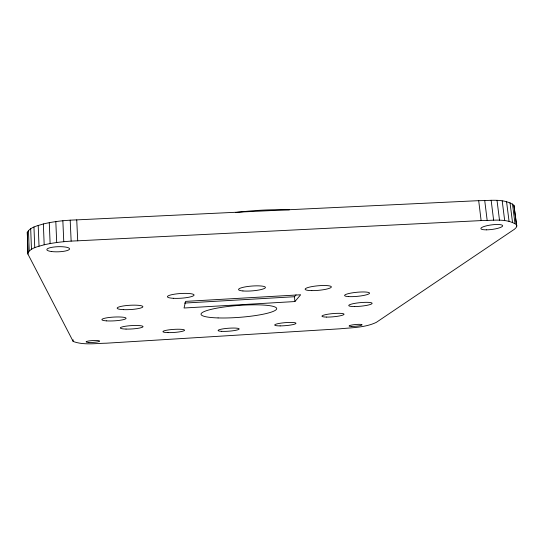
<?xml version="1.0" encoding="UTF-8"?>
<svg xmlns="http://www.w3.org/2000/svg" width="544" height="544" viewBox="0 0 544 544"><rect width="100%" height="100%" fill="white"/><g stroke="black" fill="none" stroke-linecap="round" stroke-linejoin="round"><path stroke-width="0.82" d="M27.288 232.22L27.948 254.13L73.168 341.455C83.613 345.331 95.418 343.352 106.366 343.196L340.041 328.8C352.138 327.597 365.119 327.658 376.264 322.395L514.542 229.167L516.168 227.562L516.8 226.032L513.917 205.251C504.016 198.084 490.219 200.79 478.693 200.661L76.738 219.878C65.518 220.232 54.284 221.354 43.35 223.951C37.747 225.774 30.668 226.841 27.288 232.22L27.948 254.13M28.043 252.518C31.627 247.391 38.617 246.527 44.186 244.78C55.189 242.304 66.456 241.203 77.71 240.815L481.12 220.592C492.674 220.694 506.24 217.96 516.406 224.618L516.8 226.032M294.896 301.553L300.655 294.773L185.579 301.383L184.042 308.006L294.896 301.553L294.481 296.732L296.045 294.834M235.892 212.48C253.586 210.31 271.476 209.284 289.299 209.868M184.566 303.069L294.481 296.732M513.917 205.251L516.406 224.618M512.475 203.864L514.971 223.346M510.007 202.667L512.509 222.251M506.559 201.681L509.062 221.36M502.207 200.94L504.703 220.701M497.026 200.457L499.514 220.293M491.144 200.26L493.619 220.143M484.697 200.342L487.152 220.259M478.693 200.661L481.12 220.592M76.738 219.878L77.71 240.815M70.19 220.157L71.142 241.108M73.093 339.782L73.168 341.455M62.852 220.742L63.77 241.692M55.814 221.585L56.705 242.515M49.266 222.666L50.123 243.556M43.35 223.951L44.186 244.78M38.209 225.413L39.025 246.16M33.959 227.004L34.755 247.663M30.688 228.704L31.464 249.247M28.458 230.452L29.22 250.879M311.794 290.618A13.178 2.285 -5.1 0 0 331.364 286.892A13.178 2.285 -5.1 0 0 311.556 286.668A13.178 2.285 -5.1 0 0 311.794 290.618M173.305 298.302A13.376 2.36 -3.7 0 0 194.045 295.188A13.376 2.36 -3.7 0 0 174.828 294.127A13.376 2.36 -3.7 0 0 173.305 298.302M221.694 331.337A10.567 1.482 -4.2 0 0 238.993 329.256A10.567 1.482 -4.2 0 0 225.304 328.549A10.567 1.482 -4.2 0 0 221.694 331.337M242.93 290.945A13.491 2.414 -4.5 0 0 265.112 287.994A13.491 2.414 -4.5 0 0 247.867 286.477A13.491 2.414 -4.5 0 0 242.93 290.945M123.631 309.652A12.866 2.149 -3.3 0 0 142.882 306.714A12.866 2.149 -3.3 0 0 123.597 305.918A12.866 2.149 -3.3 0 0 123.631 309.652M106.366 320.858A12.124 1.897 -3.2 0 0 125.936 318.614A12.124 1.897 -3.2 0 0 109.63 317.431A12.124 1.897 -3.2 0 0 106.366 320.858M348.636 296.602A12.532 2.047 -5.4 0 0 369.267 293.624A12.532 2.047 -5.4 0 0 353.382 292.686A12.532 2.047 -5.4 0 0 348.636 296.602M354.688 306.537A11.764 1.802 -5.4 0 0 372.13 303.328A11.764 1.802 -5.4 0 0 354.43 303.43A11.764 1.802 -5.4 0 0 354.688 306.537M218.083 317.927A37.944 5.964 -4.3 0 0 276.644 308.965A37.944 5.964 -4.3 0 0 221.898 307.306A37.944 5.964 -4.3 0 0 218.083 317.927M168.001 332.608A10.819 1.537 -3.8 0 0 184.552 330.29A10.819 1.537 -3.8 0 0 168.735 329.888A10.819 1.537 -3.8 0 0 168.001 332.608M51.646 251.546A11.39 2.557 -1.9 0 0 69.55 249.111A11.39 2.557 -1.9 0 0 53.448 247.078A11.39 2.557 -1.9 0 0 51.646 251.546M486.424 229.84A10.996 2.285 -7.5 0 0 502.683 225.767A10.996 2.285 -7.5 0 0 486.22 225.876A10.996 2.285 -7.5 0 0 486.424 229.84M88.808 342.434A6.78 0.918 -3.2 0 0 99.6 341.224A6.78 0.918 -3.2 0 0 90.216 340.775A6.78 0.918 -3.2 0 0 88.808 342.434M351.73 326.434A6.542 0.87 -5.2 0 0 362.093 324.904A6.542 0.87 -5.2 0 0 353.042 324.809A6.542 0.87 -5.2 0 0 351.73 326.434M326.393 317.077A11.084 1.612 -5.1 0 0 343.978 314.432A11.084 1.612 -5.1 0 0 328.664 314.092A11.084 1.612 -5.1 0 0 326.393 317.077M280.126 325.89A10.662 1.503 -4.7 0 0 295.977 323.286A10.662 1.503 -4.7 0 0 279.949 323.286A10.662 1.503 -4.7 0 0 280.126 325.89M126.031 329.072A11.376 1.68 -3.4 0 0 143.052 326.624A11.376 1.68 -3.4 0 0 126.004 326.155A11.376 1.68 -3.4 0 0 126.031 329.072"/></g></svg>
